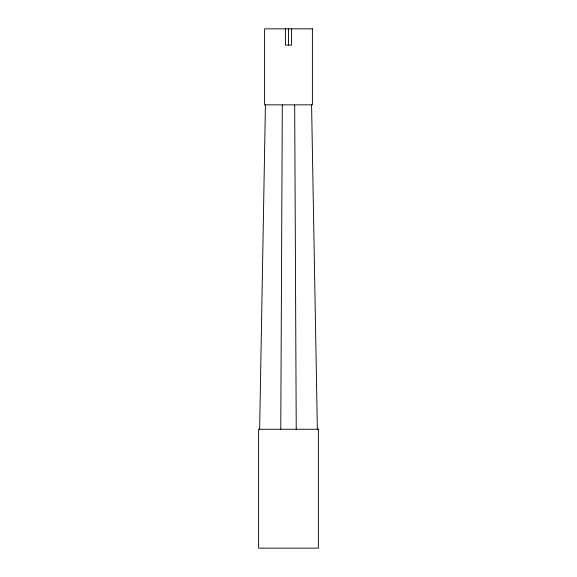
<?xml version="1.0" encoding="UTF-8"?>
<svg xmlns="http://www.w3.org/2000/svg" width="577" height="577" viewBox="0 0 577 577"><rect width="100%" height="100%" fill="white"/><g stroke="black" fill="none" stroke-linecap="round" stroke-linejoin="round"><path stroke-width="0.87" d="M280.768 429.259L282.312 104.848M259.643 429.259L265.42 104.848M311.58 104.848L317.357 429.259M294.688 104.848L296.232 429.259M291.594 28.85L291.594 45.1L285.406 45.1L285.406 28.85M288.5 28.85L288.5 45.1M312.395 28.85L264.605 28.85L264.605 104.848L312.395 104.848L312.395 28.85M318.374 429.259L258.626 429.259L258.626 548.15L318.374 548.15L318.374 429.259"/></g></svg>
